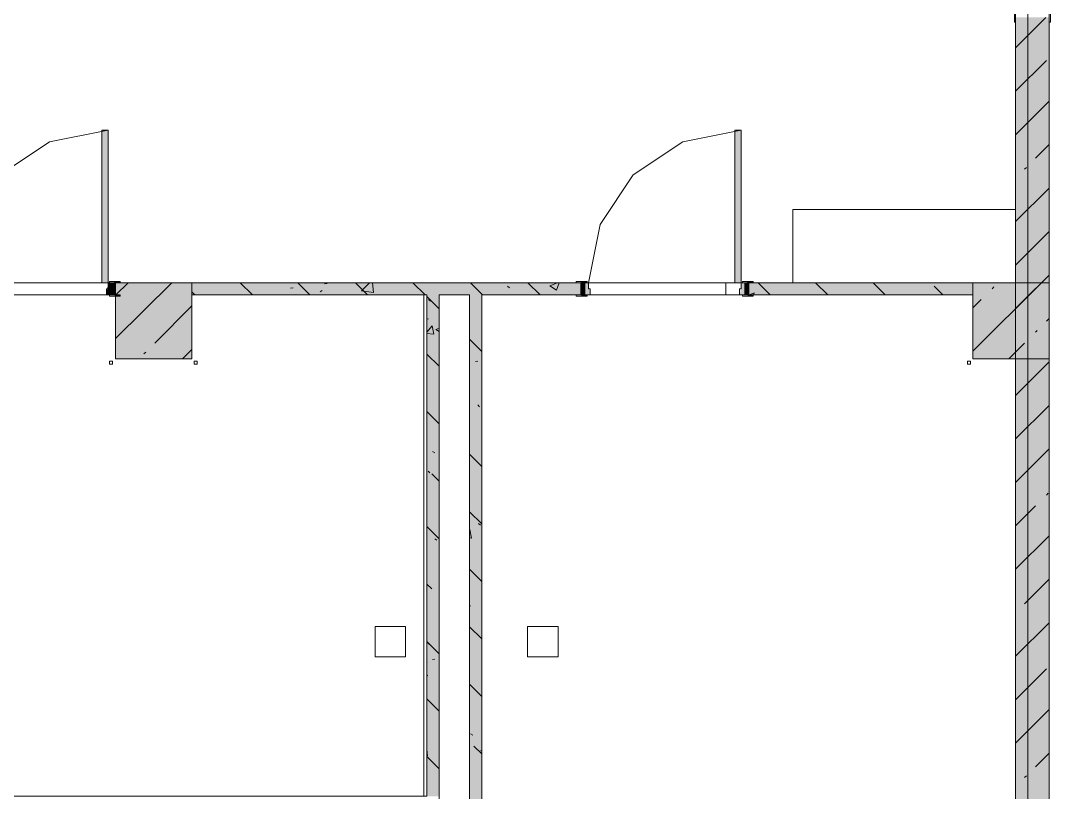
# Model space of a CAD drawing. Header units: millimetres. Extents: x -3817 to 677485, y -22715 to 103890.
# Drawn here: x 17595 to 17648.1, y -19507 to -19467.1 of the extents above; entities that cross this region are included whole.
import ezdxf

# ---------------------------------------------------------------- set-up
doc = ezdxf.new("R2010")
doc.units = ezdxf.units.MM
doc.layers.add('PDF _Геометрия', color=7, linetype='Continuous', true_color=0x1d1d1d)
doc.layers.add('PDF _Сплошная заливка', color=7, linetype='Continuous', true_color=0xffffff)

msp = doc.modelspace()

# ---------------------------------------------------------------- hatches: boundary and pattern name
at = {"layer": 'PDF _Сплошная заливка', "transparency": 33554559}
h = msp.add_hatch(color=256, dxfattribs=at)
h.paths.add_polyline_path([(17648.083, -19484.586), (17648.083, -19481.594), (17646.351, -19481.594), (17646.351, -19484.586)], flags=0)
h.paths.add_polyline_path([(17646.351, -19453.485), (17648.083, -19453.485), (17648.083, -19425.139), (17646.351, -19425.139), (17646.351, -19452.297)], flags=0)
h.paths.add_polyline_path([(17648.083, -19421.202), (17648.083, -19394.432), (17646.351, -19394.432), (17646.351, -19421.202), (17647.328, -19421.202)], flags=0)
h = msp.add_hatch(color=256, dxfattribs=at)
h.paths.add_polyline_path([(17648.083, -19481.594), (17648.083, -19466.949), (17646.351, -19466.949), (17646.351, -19481.594)], flags=0)
h.paths.add_polyline_path([(17646.351, -19458.288), (17648.083, -19458.288), (17648.083, -19457.421), (17646.351, -19457.421), (17646.351, -19458.051)], flags=0)
at = {"layer": 'PDF _Сплошная заливка', "true_color": 0xe2e2e2, "transparency": 33554559}
for points in [[(17599.187, -19480.649), (17599.502, -19480.649), (17599.502, -19472.775), (17599.187, -19472.775), (17599.187, -19478.711)], [(17631.863, -19480.649), (17632.178, -19480.649), (17632.178, -19472.775), (17631.863, -19472.775), (17631.863, -19478.711)]]:
    msp.add_hatch(color=254, dxfattribs=at).paths.add_polyline_path(points)
at = {"layer": 'PDF _Сплошная заливка', "transparency": 33554559}
h = msp.add_hatch(color=256, dxfattribs=at)
h.paths.add_polyline_path([(17632.808, -19481.279), (17644.146, -19481.279), (17644.146, -19480.649), (17632.572, -19480.649), (17632.572, -19481.279)], flags=0)
h.paths.add_polyline_path([(17603.833, -19481.279), (17623.911, -19481.279), (17623.911, -19480.649), (17603.833, -19480.649), (17603.833, -19480.803)], flags=0)
h.paths.add_polyline_path([(17585.629, -19481.279), (17591.235, -19481.279), (17591.235, -19480.649), (17582.611, -19480.649), (17582.611, -19481.279), (17584.07, -19481.279)], flags=0)
h.paths.add_polyline_path([(17573.714, -19481.279), (17573.95, -19481.279), (17573.95, -19480.649), (17572.18, -19480.649), (17572.18, -19481.279)], flags=0)
msp.add_hatch(color=256, dxfattribs=at).paths.add_polyline_path([(17599.896, -19484.586), (17603.833, -19484.586), (17603.833, -19480.649), (17599.896, -19480.649), (17599.896, -19481.279), (17599.896, -19481.342)])
at = {"layer": 'PDF _Сплошная заливка', "true_color": 0xe2e2e2, "transparency": 33554559}
h = msp.add_hatch(color=254, dxfattribs=at)
h.paths.add_polyline_path([(17624.108, -19481.279), (17624.383, -19481.279), (17624.304, -19480.649), (17624.108, -19480.649)], flags=0)
h.paths.add_polyline_path([(17632.099, -19481.279), (17632.375, -19481.279), (17632.375, -19480.649), (17632.178, -19480.649), (17632.178, -19480.964)], flags=0)
at = {"layer": 'PDF _Сплошная заливка', "transparency": 33554559}
h = msp.add_hatch(color=256, dxfattribs=at)
h.paths.add_polyline_path([(17648.083, -19571.984), (17648.083, -19518.049), (17646.351, -19518.049), (17646.351, -19571.984)], flags=0)
h.paths.add_polyline_path([(17646.351, -19512.931), (17648.083, -19512.931), (17648.083, -19484.586), (17646.351, -19484.586), (17646.351, -19511.75)], flags=0)

# ---------------------------------------------------------------- linework, layer by layer
at = {"layer": 'PDF _Геометрия', "color": 253, "lineweight": 9, "true_color": 0xaaaaaa}
for points in [[(17646.981, -19618.882), (17646.981, -19525.301), (17646.981, -19524.901), (17646.981, -19431.319)], [(17632.808, -19480.649), (17634.855, -19480.649), (17634.855, -19476.87), (17646.351, -19476.87), (17646.351, -19467.185)], [(17591.628, -19480.649), (17599.187, -19480.649), (17591.628, -19480.649), (17592.228, -19477.636), (17593.935, -19475.081), (17596.489, -19473.375), (17599.502, -19472.775)], [(17624.304, -19480.649), (17624.904, -19477.636), (17626.611, -19475.081), (17629.165, -19473.375), (17632.178, -19472.775)], [(17646.351, -19476.87), (17634.855, -19476.87), (17634.855, -19480.649)], [(17600.132, -19480.649), (17623.674, -19480.649), (17622.73, -19480.649)], [(17632.257, -19481.279), (17631.391, -19481.279), (17631.391, -19480.649), (17624.226, -19480.649), (17631.863, -19480.649)], [(17584.748, -19507.183), (17615.799, -19507.183), (17615.799, -19481.279), (17603.833, -19481.279), (17603.833, -19484.586), (17599.896, -19484.586), (17599.896, -19481.342)], [(17618.791, -19481.279), (17618.791, -19511.12), (17619.029, -19511.12)], [(17644.146, -19484.586), (17644.146, -19481.279), (17632.808, -19481.279)], [(17619.393, -19511.12), (17646.351, -19511.12), (17646.351, -19484.586)]]:
    msp.add_lwpolyline(points, dxfattribs=at)
for points in [[(17646.351, -19466.634), (17646.288, -19466.634), (17646.288, -19467.185), (17646.351, -19467.185)], [(17648.146, -19466.634), (17648.083, -19466.634), (17648.083, -19467.185), (17648.146, -19467.185)], [(17599.502, -19472.775), (17599.187, -19472.775), (17599.187, -19480.649), (17599.502, -19480.649)], [(17632.178, -19472.775), (17631.863, -19472.775), (17631.863, -19480.649), (17632.178, -19480.649)], [(17599.502, -19480.649), (17599.502, -19480.964), (17599.423, -19480.964), (17599.423, -19481.279), (17599.699, -19481.279), (17599.699, -19480.649)], [(17599.581, -19480.649), (17600.132, -19480.649), (17600.132, -19480.586), (17599.581, -19480.586)], [(17599.581, -19480.657), (17599.699, -19480.657), (17599.699, -19480.649), (17599.581, -19480.649)], [(17599.699, -19481.279), (17599.896, -19481.279), (17599.896, -19480.649), (17599.699, -19480.649)], [(17624.226, -19480.649), (17624.226, -19480.586), (17623.674, -19480.586), (17623.674, -19480.649)], [(17624.108, -19481.279), (17624.108, -19480.649), (17623.911, -19480.649), (17623.911, -19481.279)], [(17624.304, -19480.649), (17624.108, -19480.649), (17624.108, -19481.279), (17624.383, -19481.279), (17624.383, -19480.964), (17624.304, -19480.964)], [(17624.226, -19480.657), (17624.226, -19480.649), (17624.108, -19480.649), (17624.108, -19480.657)], [(17632.178, -19480.649), (17632.178, -19480.964), (17632.099, -19480.964), (17632.099, -19481.279), (17632.375, -19481.279), (17632.375, -19480.649)], [(17632.257, -19480.649), (17632.808, -19480.649), (17632.808, -19480.586), (17632.257, -19480.586)], [(17632.257, -19480.657), (17632.375, -19480.657), (17632.375, -19480.649), (17632.257, -19480.649)], [(17632.375, -19481.279), (17632.572, -19481.279), (17632.572, -19480.649), (17632.375, -19480.649)], [(17599.581, -19481.279), (17599.699, -19481.279), (17599.699, -19481.271), (17599.581, -19481.271)], [(17599.581, -19481.342), (17600.132, -19481.342), (17600.132, -19481.279), (17599.581, -19481.279)], [(17624.226, -19481.342), (17624.226, -19481.279), (17623.674, -19481.279), (17623.674, -19481.342)], [(17624.226, -19481.279), (17624.226, -19481.271), (17624.108, -19481.271), (17624.108, -19481.279)], [(17632.257, -19481.279), (17632.375, -19481.279), (17632.375, -19481.271), (17632.257, -19481.271)], [(17632.257, -19481.342), (17632.808, -19481.342), (17632.808, -19481.279), (17632.257, -19481.279)], [(17614.862, -19498.404), (17614.862, -19499.979), (17613.287, -19499.979), (17613.287, -19498.404)], [(17622.736, -19498.404), (17622.736, -19499.979), (17621.161, -19499.979), (17621.161, -19498.404)]]:
    msp.add_lwpolyline(points, close=True, dxfattribs=at)
at = {"layer": 'PDF _Геометрия', "color": 7, "lineweight": 9}
for points in [[(17646.351, -19467.185), (17646.351, -19481.594), (17646.351, -19484.586), (17646.351, -19511.12), (17646.351, -19511.75), (17646.351, -19512.931), (17644.146, -19512.931), (17644.146, -19516.317), (17617.769, -19516.317), (17617.769, -19518.049), (17644.146, -19518.049), (17646.351, -19518.049), (17646.351, -19571.984), (17648.083, -19571.984), (17648.083, -19518.049), (17648.083, -19512.931), (17648.083, -19484.586), (17648.083, -19481.594), (17648.083, -19467.185)], [(17646.351, -19468.516), (17647.918, -19466.949)], [(17646.351, -19470.761), (17647.938, -19469.174)], [(17646.351, -19473.006), (17648.083, -19471.274)], [(17647.377, -19474.225), (17648.083, -19473.519)], [(17646.815, -19474.786), (17646.909, -19474.693)], [(17646.351, -19477.496), (17648.083, -19475.764)], [(17646.351, -19479.741), (17648.083, -19478.009)], [(17646.351, -19481.986), (17646.743, -19481.594), (17648.083, -19480.254)], [(17591.628, -19480.649), (17599.187, -19480.649)], [(17599.896, -19483.541), (17602.788, -19480.649)], [(17599.896, -19481.342), (17599.896, -19484.586), (17603.833, -19484.586), (17603.833, -19480.649), (17600.132, -19480.649), (17623.674, -19480.649)], [(17599.896, -19480.649), (17599.896, -19481.279)], [(17599.913, -19481.279), (17600.543, -19480.649)], [(17623.911, -19481.279), (17623.911, -19480.649)], [(17624.226, -19480.649), (17631.863, -19480.649)], [(17632.572, -19480.649), (17632.572, -19481.279)], [(17632.808, -19481.279), (17644.146, -19481.279), (17644.146, -19480.649), (17632.808, -19480.649)], [(17644.146, -19484.191), (17647.688, -19480.649)], [(17645.132, -19480.96), (17645.225, -19480.867)], [(17603.833, -19481.279), (17615.957, -19481.279), (17615.957, -19507.183), (17589.03, -19507.183), (17584.748, -19507.183)], [(17589.03, -19507.813), (17616.587, -19507.813), (17616.587, -19507.183), (17616.587, -19481.279), (17618.161, -19481.279), (17618.161, -19511.75), (17618.791, -19511.75), (17618.791, -19481.279), (17623.674, -19481.279)], [(17599.581, -19481.279), (17591.55, -19481.279)], [(17632.257, -19481.279), (17624.226, -19481.279)], [(17644.146, -19481.946), (17644.57, -19481.521)], [(17601.916, -19483.766), (17603.833, -19481.849)], [(17601.355, -19484.328), (17601.448, -19484.234)], [(17603.341, -19484.586), (17603.833, -19484.094)], [(17645.996, -19484.586), (17646.815, -19483.766), (17646.351, -19484.231)], [(17646.351, -19486.476), (17648.083, -19484.744)], [(17646.351, -19488.721), (17648.083, -19486.989)], [(17646.351, -19490.966), (17648.083, -19489.234)], [(17647.938, -19491.624), (17648.031, -19491.53)], [(17646.351, -19493.211), (17647.377, -19492.185)], [(17646.351, -19495.456), (17648.083, -19493.724)], [(17646.815, -19497.236), (17648.083, -19495.969)], [(17646.351, -19499.946), (17648.083, -19498.214)], [(17646.351, -19502.191), (17647.938, -19500.604)], [(17646.351, -19504.436), (17648.083, -19502.704)], [(17647.377, -19505.655), (17648.083, -19504.949)], [(17646.815, -19506.216), (17646.909, -19506.123)]]:
    msp.add_lwpolyline(points, dxfattribs=at)
at = {"layer": 'PDF _Геометрия', "color": 8, "lineweight": 9, "true_color": 0x787878}
for points in [[(17606.959, -19481.279), (17606.329, -19480.649)], [(17608.923, -19480.935), (17609.054, -19480.918)], [(17609.927, -19481.279), (17609.297, -19480.649)], [(17610.453, -19481.126), (17610.557, -19481.046)], [(17610.675, -19480.704), (17610.806, -19480.687)], [(17612.898, -19481.279), (17612.268, -19480.649)], [(17613.213, -19481.165), (17612.59, -19481.068), (17612.992, -19480.649)], [(17613.213, -19481.165), (17613.153, -19480.649)], [(17615.866, -19481.279), (17615.236, -19480.649)], [(17618.838, -19481.279), (17618.208, -19480.649)], [(17620.125, -19480.821), (17620.222, -19480.91)], [(17621.806, -19481.279), (17621.176, -19480.649)], [(17622.655, -19481.039), (17622.307, -19480.804), (17622.71, -19480.649)], [(17622.655, -19481.039), (17622.786, -19480.649)], [(17633.685, -19481.279), (17633.055, -19480.649)], [(17636.656, -19481.279), (17636.026, -19480.649)], [(17639.624, -19481.279), (17638.994, -19480.649)], [(17642.596, -19481.279), (17642.143, -19480.827)], [(17603.987, -19481.279), (17603.833, -19481.124)], [(17616.587, -19481.999), (17615.957, -19481.369)], [(17616.043, -19481.522), (17616.14, -19481.611)], [(17632.589, -19481.279), (17632.857, -19481.176)], [(17632.823, -19481.279), (17632.857, -19481.177)], [(17615.957, -19482.527), (17616.036, -19482.517)], [(17615.957, -19483.212), (17616.239, -19482.876)], [(17616.32, -19483.315), (17616.239, -19482.876)], [(17616.587, -19483.17), (17616.426, -19483.061), (17616.587, -19483)], [(17615.957, -19483.283), (17616.32, -19483.314)], [(17618.791, -19484.204), (17618.161, -19483.574)], [(17616.587, -19484.967), (17615.957, -19484.337)], [(17618.467, -19484.715), (17618.598, -19484.698)], [(17616.587, -19487.939), (17615.957, -19487.309)], [(17618.682, -19487.063), (17618.583, -19486.964)], [(17616.252, -19489.363), (17616.363, -19489.433)], [(17618.791, -19490.143), (17618.161, -19489.514)], [(17616.022, -19490.386), (17616.12, -19490.475)], [(17616.587, -19490.907), (17616.208, -19490.528)], [(17618.791, -19493.111), (17618.161, -19492.481)], [(17616.587, -19493.878), (17615.957, -19493.248)], [(17618.625, -19493.097), (17618.736, -19493.168)], [(17618.161, -19493.43), (17618.181, -19493.406)], [(17618.161, -19493.836), (17618.262, -19493.845)], [(17618.262, -19493.845), (17618.181, -19493.406)], [(17616.364, -19493.88), (17616.476, -19493.951)], [(17618.791, -19496.083), (17618.161, -19495.453)], [(17616.208, -19496.467), (17615.957, -19496.216)], [(17618.161, -19497.347), (17618.215, -19497.34)], [(17618.791, -19499.051), (17618.161, -19498.421)], [(17616.587, -19499.818), (17615.957, -19499.188)], [(17616.002, -19499.249), (17616.099, -19499.339)], [(17616.243, -19500.118), (17616.374, -19500.101)], [(17615.957, -19500.288), (17615.981, -19500.303)], [(17615.957, -19500.93), (17615.985, -19500.919)], [(17615.957, -19501.003), (17615.985, -19500.92)], [(17618.791, -19502.022), (17618.161, -19501.393)], [(17616.587, -19502.786), (17615.957, -19502.156)], [(17618.213, -19503.948), (17618.325, -19504.019)], [(17615.997, -19505.097), (17615.957, -19504.752)], [(17618.791, -19504.99), (17618.385, -19504.585)], [(17618.733, -19504.827), (17618.791, -19504.819)], [(17615.957, -19505.09), (17615.997, -19505.096)], [(17616.587, -19505.757), (17615.957, -19505.127)]]:
    msp.add_lwpolyline(points, dxfattribs=at)
at = {"layer": 'PDF _Геометрия', "color": 7, "lineweight": 9}
for points in [[(17648.083, -19484.586), (17648.083, -19480.649), (17644.146, -19480.649), (17644.146, -19484.586)], [(17648.083, -19482.499), (17647.938, -19482.644)], [(17647.47, -19483.112), (17647.377, -19483.205)], [(17599.73, -19484.865), (17599.73, -19484.712), (17599.573, -19484.712), (17599.573, -19484.865)], [(17604.104, -19484.708), (17603.951, -19484.708), (17603.951, -19484.865), (17604.104, -19484.865)], [(17644.024, -19484.858), (17644.024, -19484.704), (17643.867, -19484.704), (17643.867, -19484.858)]]:
    msp.add_lwpolyline(points, close=True, dxfattribs=at)
at = {"layer": 'PDF _Сплошная заливка', "color": 254, "lineweight": 35, "true_color": 0xe2e2e2, "transparency": 33554559}
for points in [[(17599.699, -19481.279), (17599.699, -19480.649), (17599.423, -19481.279), (17599.502, -19480.649)], [(17600.132, -19480.649), (17600.132, -19480.586), (17599.581, -19480.649)], [(17624.226, -19480.649), (17624.226, -19480.586), (17623.674, -19480.649)], [(17632.808, -19480.649), (17632.808, -19480.586), (17632.257, -19480.649)], [(17600.132, -19481.342), (17600.132, -19481.279), (17599.581, -19481.342)], [(17624.226, -19481.342), (17624.226, -19481.279), (17623.674, -19481.342)], [(17632.808, -19481.342), (17632.808, -19481.279), (17632.257, -19481.342)]]:
    msp.add_solid(points, dxfattribs=at)
at = {"layer": 'PDF _Сплошная заливка', "color": 7, "lineweight": 35, "true_color": 0xfbfbfb, "transparency": 33554559}
for points in [[(17599.896, -19481.279), (17599.896, -19480.649), (17599.699, -19481.279), (17599.699, -19480.649)], [(17624.108, -19481.279), (17624.108, -19480.649), (17623.911, -19481.279), (17623.911, -19480.649)], [(17632.572, -19481.279), (17632.572, -19480.649), (17632.375, -19481.279), (17632.375, -19480.649)]]:
    msp.add_solid(points, dxfattribs=at)
at = {"layer": 'PDF _Сплошная заливка', "lineweight": 35, "transparency": 33554559}
for points in [[(17648.083, -19484.586), (17648.083, -19480.649), (17644.146, -19484.586), (17644.146, -19480.649)], [(17616.587, -19507.183), (17616.587, -19481.279), (17615.957, -19507.183), (17615.957, -19481.279)], [(17618.791, -19511.75), (17618.791, -19481.279), (17618.161, -19511.75), (17618.161, -19481.279)]]:
    msp.add_solid(points, dxfattribs=at)

doc.saveas('drawing.dxf')
